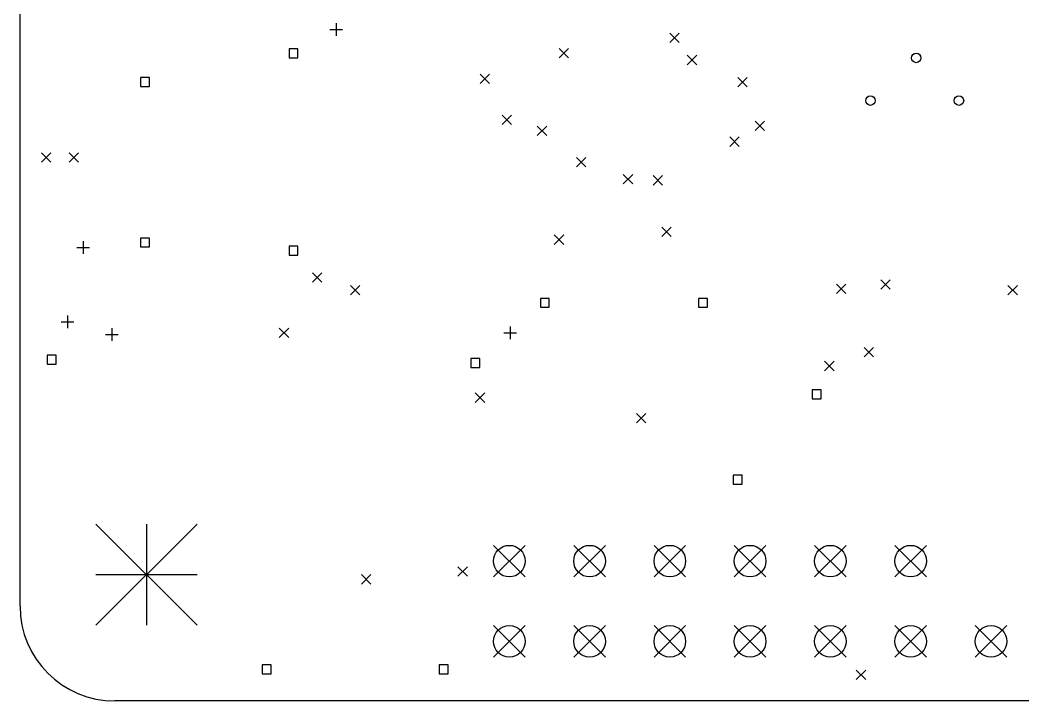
# Model space of a CAD drawing. Extents: x 48.1 to 114.7, y -112 to -22.5.
# Drawn here: x 50.2 to 81.92, y -88 to -66.45 of the extents above; entities that cross this region are included whole.
import ezdxf

# ---------------------------------------------------------------- set-up
doc = ezdxf.new("R2010")
doc.units = 0
doc.layers.add('BLACK', color=7, linetype='CONTINUOUS')

msp = doc.modelspace()

# ---------------------------------------------------------------- linework, layer by layer
at = {"layer": 'BLACK', "linetype": 'CONTINUOUS'}
for p, q in [((50.2, -85), (50.2, -25.5)), ((60.2, -66.549994), (60.2, -66.949994)), ((60, -66.749994), (60.4, -66.749994)), ((70.75, -66.864646), (71.05, -67.164646)), ((71.05, -66.864646), (70.75, -67.164646)), ((58.991423, -67.358577), (58.708577, -67.358577)), ((58.708577, -67.358577), (58.708577, -67.641423)), ((58.991423, -67.641423), (58.991423, -67.358577)), ((67.25, -67.35), (67.55, -67.65)), ((67.55, -67.35), (67.25, -67.65)), ((71.307552, -67.564646), (71.607552, -67.864646)), ((71.607552, -67.564646), (71.307552, -67.864646)), ((58.708577, -67.641423), (58.991423, -67.641423)), ((64.75, -68.16), (65.05, -68.46)), ((65.05, -68.16), (64.75, -68.46)), ((54.291423, -68.268577), (54.008577, -68.268577)), ((54.008577, -68.268577), (54.008577, -68.551423)), ((54.291423, -68.551423), (54.291423, -68.268577)), ((72.903502, -68.264646), (73.203502, -68.564646)), ((73.203502, -68.264646), (72.903502, -68.564646)), ((54.008577, -68.551423), (54.291423, -68.551423)), ((65.45, -69.460002), (65.75, -69.760002)), ((65.75, -69.460002), (65.45, -69.760002)), ((73.45, -69.65), (73.75, -69.95)), ((73.75, -69.65), (73.45, -69.95)), ((66.561557, -69.806948), (66.861557, -70.106948)), ((66.861557, -69.806948), (66.561557, -70.106948)), ((72.65, -70.15), (72.95, -70.45)), ((72.95, -70.15), (72.65, -70.45)), ((50.875, -70.65), (51.175, -70.95)), ((51.175, -70.65), (50.875, -70.95)), ((51.75, -70.65), (52.05, -70.95)), ((52.05, -70.65), (51.75, -70.95)), ((67.8, -70.8), (68.1, -71.1)), ((68.1, -70.8), (67.8, -71.1)), ((69.28329, -71.336441), (69.58329, -71.636441)), ((69.58329, -71.336441), (69.28329, -71.636441)), ((70.227786, -71.375), (70.527786, -71.675)), ((70.527786, -71.375), (70.227786, -71.675)), ((67.1, -73.25), (67.4, -73.55)), ((67.4, -73.25), (67.1, -73.55)), ((70.5, -73), (70.8, -73.3)), ((70.8, -73), (70.5, -73.3)), ((52.2, -73.45), (52.2, -73.85)), ((54.291423, -73.348577), (54.008577, -73.348577)), ((54.008577, -73.348577), (54.008577, -73.631423)), ((54.291423, -73.631423), (54.291423, -73.348577)), ((52, -73.65), (52.4, -73.65)), ((54.008577, -73.631423), (54.291423, -73.631423)), ((58.991423, -73.608577), (58.708577, -73.608577)), ((58.708577, -73.608577), (58.708577, -73.891423)), ((58.708577, -73.891423), (58.991423, -73.891423)), ((58.991423, -73.891423), (58.991423, -73.608577)), ((59.45, -74.45), (59.75, -74.75)), ((59.75, -74.45), (59.45, -74.75)), ((60.65, -74.85), (60.95, -75.15)), ((60.95, -74.85), (60.65, -75.15)), ((76.025, -74.805352), (76.325, -75.105352)), ((76.325, -74.805352), (76.025, -75.105352)), ((77.425, -74.668138), (77.725, -74.968138)), ((77.725, -74.668138), (77.425, -74.968138)), ((81.45, -74.85), (81.75, -75.15)), ((81.75, -74.85), (81.45, -75.15)), ((66.941423, -75.258577), (66.658577, -75.258577)), ((66.658577, -75.258577), (66.658577, -75.541423)), ((66.941423, -75.541423), (66.941423, -75.258577)), ((71.941423, -75.258577), (71.658577, -75.258577)), ((71.658577, -75.258577), (71.658577, -75.541423)), ((71.941423, -75.541423), (71.941423, -75.258577)), ((51.7, -75.8), (51.7, -76.2)), ((66.658577, -75.541423), (66.941423, -75.541423)), ((71.658577, -75.541423), (71.941423, -75.541423)), ((51.5, -76), (51.9, -76)), ((52.9, -76.4), (53.3, -76.4)), ((53.1, -76.2), (53.1, -76.6)), ((58.4, -76.2), (58.7, -76.5)), ((58.7, -76.2), (58.4, -76.5)), ((65.5, -76.35), (65.9, -76.35)), ((65.7, -76.15), (65.7, -76.55)), ((51.341423, -77.058577), (51.058577, -77.058577)), ((51.058577, -77.058577), (51.058577, -77.341423)), ((51.341423, -77.341423), (51.341423, -77.058577)), ((76.900005, -76.810045), (77.200005, -77.110045)), ((77.200005, -76.810045), (76.900005, -77.110045)), ((51.058577, -77.341423), (51.341423, -77.341423)), ((64.741423, -77.158577), (64.458577, -77.158577)), ((64.458577, -77.158577), (64.458577, -77.441423)), ((64.741423, -77.441423), (64.741423, -77.158577)), ((75.650002, -77.25), (75.950002, -77.55)), ((75.950002, -77.25), (75.650002, -77.55)), ((64.458577, -77.441423), (64.741423, -77.441423)), ((64.6, -78.25), (64.9, -78.55)), ((64.9, -78.25), (64.6, -78.55)), ((75.541423, -78.158577), (75.258577, -78.158577)), ((75.258577, -78.158577), (75.258577, -78.441423)), ((75.541423, -78.441423), (75.541423, -78.158577)), ((75.258577, -78.441423), (75.541423, -78.441423)), ((69.7, -78.9), (70, -79.2)), ((70, -78.9), (69.7, -79.2)), ((73.041423, -80.858577), (72.758577, -80.858577)), ((72.758577, -80.858577), (72.758577, -81.141423)), ((73.041423, -81.141423), (73.041423, -80.858577)), ((72.758577, -81.141423), (73.041423, -81.141423)), ((52.6, -82.4), (55.8, -85.6)), ((55.8, -82.4), (52.6, -85.6)), ((54.2, -82.4), (54.2, -85.6)), ((65.175, -83.075), (66.175, -84.075)), ((66.175, -83.075), (65.175, -84.075)), ((67.715, -83.075), (68.715, -84.075)), ((68.715, -83.075), (67.715, -84.075)), ((70.255, -83.075), (71.255, -84.075)), ((71.255, -83.075), (70.255, -84.075)), ((72.795, -83.075), (73.795, -84.075)), ((73.795, -83.075), (72.795, -84.075)), ((75.335, -83.075), (76.335, -84.075)), ((76.335, -83.075), (75.335, -84.075)), ((77.875, -83.075), (78.875, -84.075)), ((78.875, -83.075), (77.875, -84.075)), ((64.05, -83.75), (64.35, -84.05)), ((64.35, -83.75), (64.05, -84.05)), ((52.6, -84), (55.8, -84)), ((61, -84), (61.3, -84.3)), ((61.3, -84), (61, -84.3)), ((65.175, -85.615), (66.175, -86.615)), ((66.175, -85.615), (65.175, -86.615)), ((67.715, -85.615), (68.715, -86.615)), ((68.715, -85.615), (67.715, -86.615)), ((70.255, -85.615), (71.255, -86.615)), ((71.255, -85.615), (70.255, -86.615)), ((72.795, -85.615), (73.795, -86.615)), ((73.795, -85.615), (72.795, -86.615)), ((75.335, -85.615), (76.335, -86.615)), ((76.335, -85.615), (75.335, -86.615)), ((77.875, -85.615), (78.875, -86.615)), ((78.875, -85.615), (77.875, -86.615)), ((80.415, -85.615), (81.415, -86.615)), ((81.415, -85.615), (80.415, -86.615)), ((58.141423, -86.858577), (57.858577, -86.858577)), ((57.858577, -86.858577), (57.858577, -87.141423)), ((58.141423, -87.141423), (58.141423, -86.858577)), ((63.741423, -86.858577), (63.458577, -86.858577)), ((63.458577, -86.858577), (63.458577, -87.141423)), ((63.741423, -87.141423), (63.741423, -86.858577)), ((57.858577, -87.141423), (58.141423, -87.141423)), ((63.458577, -87.141423), (63.741423, -87.141423)), ((76.65, -87.025), (76.95, -87.325)), ((76.95, -87.025), (76.65, -87.325)), ((100.7, -88), (53.2, -88))]:
    msp.add_line(p, q, dxfattribs=at)
at = {"layer": 'BLACK'}
for centre, radius in [((78.55, -67.65), 0.15), ((77.1, -69), 0.15), ((79.9, -69), 0.15), ((65.675, -83.575), 0.5), ((68.215, -83.575), 0.5), ((70.755, -83.575), 0.5), ((73.295, -83.575), 0.5), ((75.835, -83.575), 0.5), ((78.375, -83.575), 0.5), ((65.675, -86.115), 0.5), ((68.215, -86.115), 0.5), ((70.755, -86.115), 0.5), ((73.295, -86.115), 0.5), ((75.835, -86.115), 0.5), ((78.375, -86.115), 0.5), ((80.915, -86.115), 0.5)]:
    msp.add_circle(centre, radius, dxfattribs=at)
msp.add_arc((53.2, -85), 3, -180, -90, dxfattribs=at)

doc.saveas('drawing.dxf')
